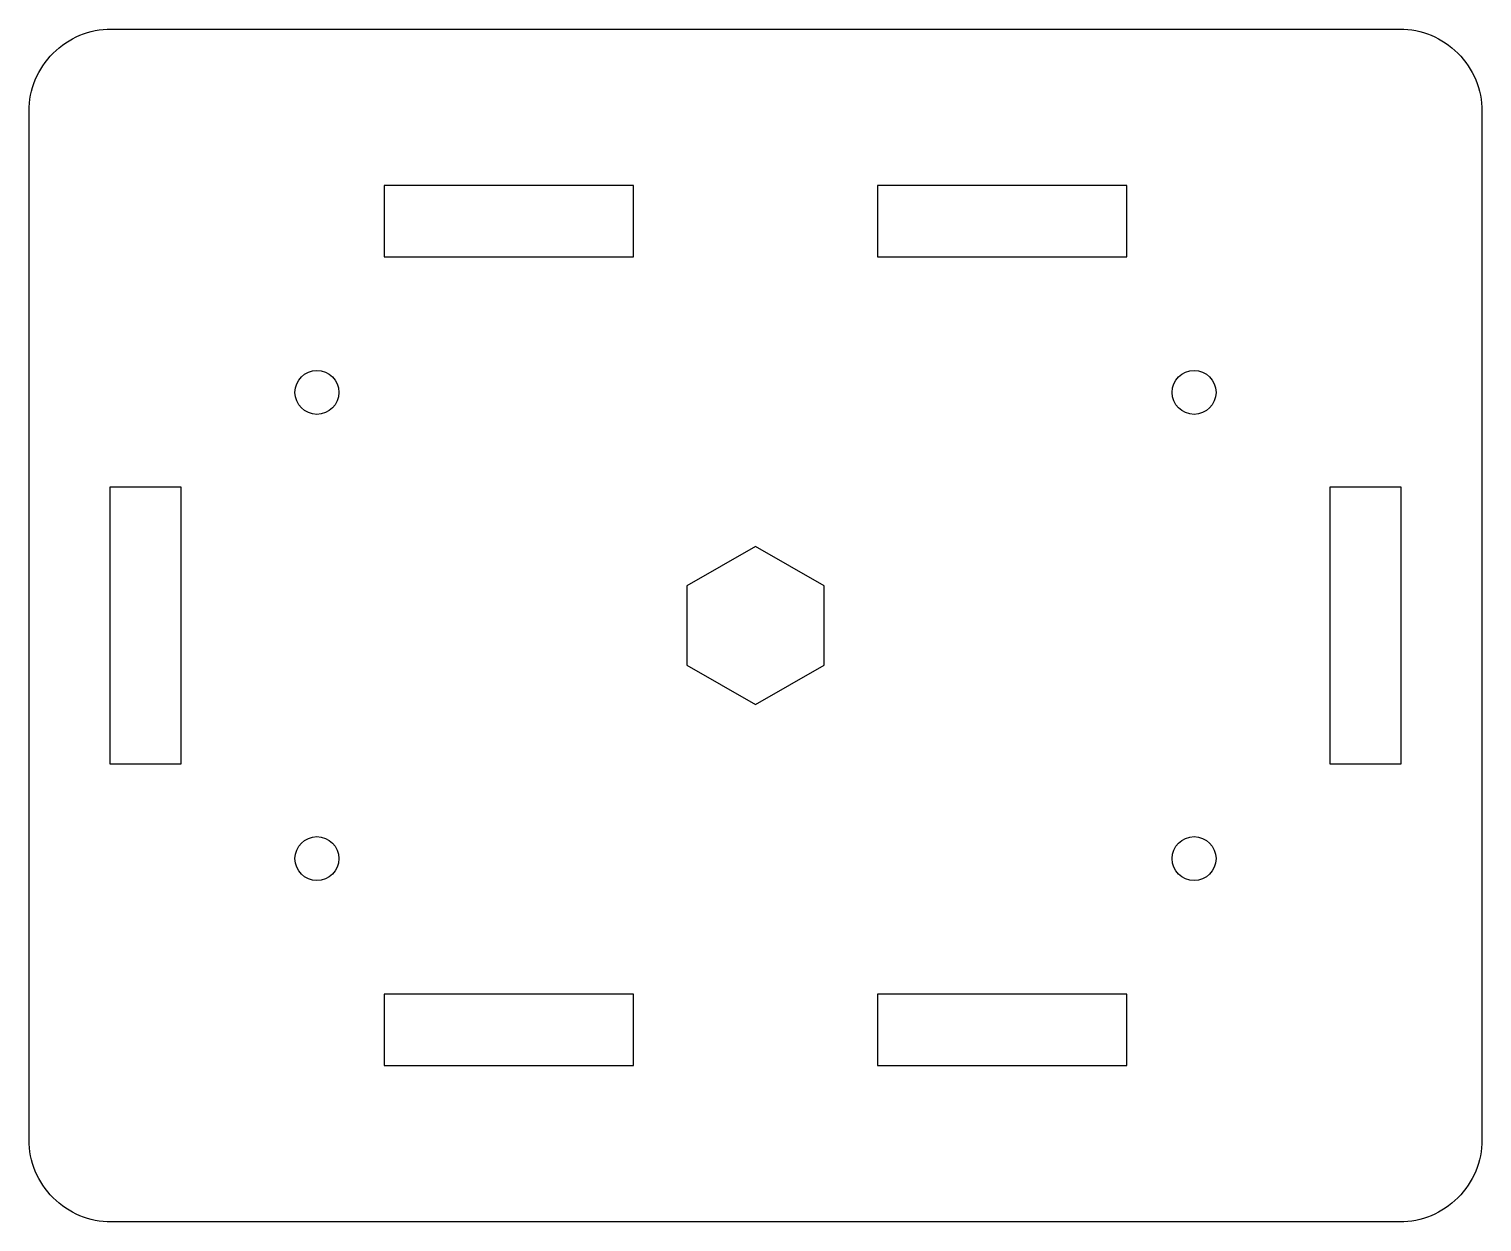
# Model space of a CAD drawing. Header units: millimetres. Extents: x -53 to 53, y -44 to 44.
import ezdxf

# ---------------------------------------------------------------- set-up
doc = ezdxf.new("R2010")
doc.units = ezdxf.units.MM
doc.layers.get('0').update_dxf_attribs({"linetype": 'CONTINUOUS'})

msp = doc.modelspace()

# ---------------------------------------------------------------- linework, layer by layer
msp.add_lwpolyline([(53, -37.5, -0.414214), (47, -43.5), (-47, -43.5, -0.414214), (-53, -37.5), (-53, 37.5, -0.414214), (-47, 43.5), (47, 43.5, -0.414214), (53, 37.5)], format="xyb", close=True)
for points in [[(-27.1, 32.1), (-27.1, 26.9), (-8.9, 26.9), (-8.9, 32.1)], [(8.9, 32.1), (8.9, 26.9), (27.1, 26.9), (27.1, 32.1)], [(-41.9, 10.1), (-47.1, 10.1), (-47.1, -10.1), (-41.9, -10.1)], [(41.9, -10.1), (47.1, -10.1), (47.1, 10.1), (41.9, 10.1)], [(5, 2.89), (0, 5.77), (-5, 2.89), (-5, -2.89), (0, -5.77), (5, -2.89)], [(-27.1, -32.1), (-8.9, -32.1), (-8.9, -26.9), (-27.1, -26.9)], [(8.9, -32.1), (27.1, -32.1), (27.1, -26.9), (8.9, -26.9)]]:
    msp.add_lwpolyline(points, close=True)
for centre in [(-32, 17), (32, 17), (-32, -17), (32, -17)]:
    msp.add_circle(centre, 1.6)

doc.saveas('drawing.dxf')
